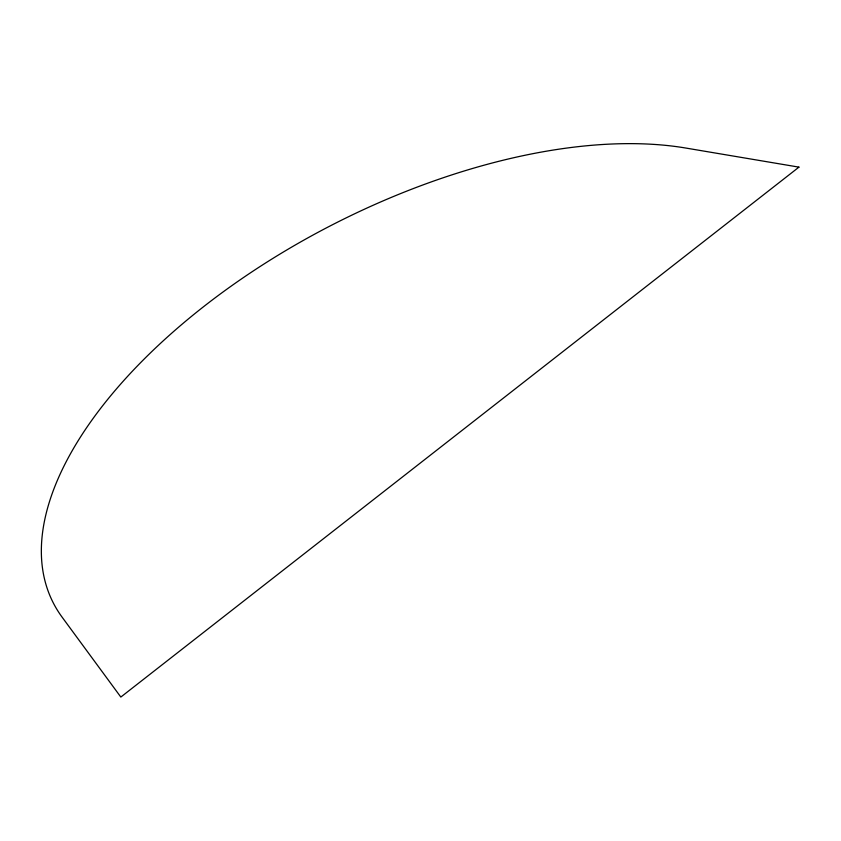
<?xml version="1.0" encoding="UTF-8"?>
<svg xmlns="http://www.w3.org/2000/svg" width="841" height="841" viewBox="0 0 841 841"><rect width="100%" height="100%" fill="white"/><g stroke="black" fill="none" stroke-linecap="round" stroke-linejoin="round"><path stroke-width="1.26" d="M798.95 167.138L120.831 697.063L62.013 617.031A420.542 208.904 -27.2 0 1 214.791 298.082A420.542 208.904 -27.2 0 1 686.067 148.09L798.95 167.138"/></g></svg>
